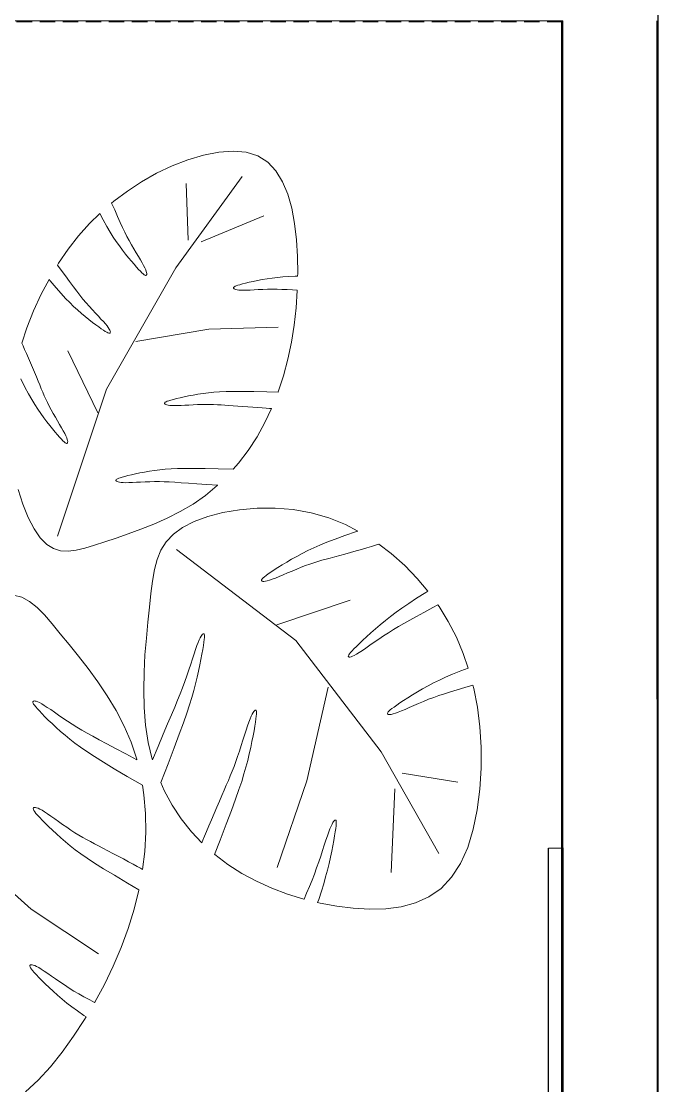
# Model space of a CAD drawing. Header units: inches. Extents: x -950 to 862, y -108 to 714.
# Drawn here: x 815.94 to 836.63, y -0.92 to 33.67 of the extents above; entities that cross this region are included whole.
import ezdxf

# ---------------------------------------------------------------- set-up
doc = ezdxf.new("R2010")
doc.units = ezdxf.units.IN
doc.linetypes.add('DASHED', pattern=[0.75, 0.5, -0.25])
for name, color, linetype, lineweight in [('BLOCK WALL PARTITION', 251, 'Continuous', 30), ('CARPET FLOORING', 254, 'Continuous', 15), ('CEILING-GYPSUM', 83, 'DASHED', 15), ('DECORATIVES', 252, 'Continuous', 18), ('WALL FRAME', 1, 'Continuous', 18), ('WALLPAPER_BREAKOUT', 6, 'Continuous', 25), ('WALLPAPER_DININGROOM', 6, 'Continuous', 25)]:
    doc.layers.add(name, color=color, linetype=linetype, lineweight=lineweight)
doc.layers.add('PLANNER', color=7, linetype='Continuous')

# ---------------------------------------------------------------- blocks, each defined once
blk = doc.blocks.new('WallFrame2ft')
at = {"layer": 'WALLPAPER_DININGROOM'}
blk.add_lwpolyline([(876.769, -30.558), (900.769, -30.558), (900.773, -31.024), (876.773, -31.024)], close=True, dxfattribs=at)
blk = doc.blocks.new('PLANTER  - BIG')
at = {"layer": 'DECORATIVES'}
for p, q in [((5.845, 15.472), (6.338, 15.569)), ((6.338, 15.569), (6.803, 15.601)), ((6.803, 15.601), (7.231, 15.561)), ((4.825, 15.119), (5.337, 15.32)), ((5.337, 15.32), (5.845, 15.472)), ((7.231, 15.561), (7.609, 15.442)), ((7.609, 15.442), (7.931, 15.237)), ((7.931, 15.237), (8.196, 14.955)), ((3.829, 14.603), (4.318, 14.877)), ((4.318, 14.877), (4.825, 15.119)), ((8.196, 14.955), (8.412, 14.605)), ((3.367, 14.302), (3.829, 14.603)), ((4.938, 11.807), (7.098, 14.769)), ((5.349, 12.706), (5.278, 14.546)), ((8.412, 14.605), (8.581, 14.196)), ((2.932, 13.977), (3.367, 14.302)), ((8.581, 14.196), (8.71, 13.74)), ((2.856, 13.911), (2.932, 13.977)), ((2.955, 13.687), (2.856, 13.911)), ((2.141, 13.248), (2.469, 13.571)), ((2.469, 13.571), (2.577, 13.368)), ((3.052, 13.471), (2.955, 13.687)), ((5.763, 12.654), (7.807, 13.492)), ((8.71, 13.74), (8.801, 13.244)), ((1.782, 12.843), (2.141, 13.248)), ((2.577, 13.368), (2.699, 13.15)), ((2.699, 13.15), (2.808, 12.965)), ((3.136, 13.283), (3.052, 13.471)), ((3.211, 13.118), (3.136, 13.283)), ((8.801, 13.244), (8.862, 12.72)), ((1.446, 12.412), (1.782, 12.843)), ((2.808, 12.965), (2.909, 12.803)), ((2.909, 12.803), (3.008, 12.656)), ((3.283, 12.968), (3.211, 13.118)), ((3.354, 12.827), (3.283, 12.968)), ((3.428, 12.688), (3.354, 12.827)), ((3.008, 12.656), (3.108, 12.515)), ((3.108, 12.515), (3.208, 12.38)), ((3.504, 12.552), (3.428, 12.688)), ((3.58, 12.421), (3.504, 12.552)), ((8.862, 12.72), (8.895, 12.177)), ((1.133, 11.953), (1.446, 12.412)), ((3.208, 12.38), (3.308, 12.251)), ((3.308, 12.251), (3.405, 12.131)), ((3.405, 12.131), (3.497, 12.02)), ((3.654, 12.295), (3.58, 12.421)), ((3.725, 12.177), (3.654, 12.295)), ((3.79, 12.067), (3.725, 12.177)), ((8.895, 12.177), (8.905, 11.623)), ((1.097, 11.894), (1.133, 11.953)), ((1.188, 11.772), (1.097, 11.894)), ((1.352, 11.549), (1.188, 11.772)), ((2.686, 7.863), (4.938, 11.807)), ((3.497, 12.02), (3.584, 11.919)), ((3.584, 11.919), (3.663, 11.831)), ((3.663, 11.831), (3.732, 11.755)), ((3.848, 11.968), (3.79, 12.067)), ((3.897, 11.88), (3.848, 11.968)), ((3.935, 11.805), (3.897, 11.88)), ((3.963, 11.742), (3.935, 11.805)), ((0.569, 10.952), (0.821, 11.429)), ((0.821, 11.429), (0.859, 11.382)), ((1.492, 11.357), (1.352, 11.549)), ((3.732, 11.755), (3.791, 11.693)), ((3.791, 11.693), (3.84, 11.644)), ((3.84, 11.644), (3.88, 11.607)), ((3.88, 11.607), (3.912, 11.581)), ((3.912, 11.581), (3.938, 11.565)), ((3.938, 11.565), (3.958, 11.557)), ((3.958, 11.557), (3.973, 11.557)), ((3.983, 11.691), (3.963, 11.742)), ((3.973, 11.557), (3.984, 11.563)), ((3.994, 11.649), (3.983, 11.691)), ((3.984, 11.563), (3.993, 11.574)), ((3.993, 11.574), (3.999, 11.592)), ((3.999, 11.616), (3.994, 11.649)), ((3.999, 11.592), (3.999, 11.616)), ((7.747, 11.422), (7.596, 11.393)), ((7.908, 11.449), (7.747, 11.422)), ((8.074, 11.474), (7.908, 11.449)), ((8.246, 11.496), (8.074, 11.474)), ((8.422, 11.514), (8.246, 11.496)), ((8.612, 11.527), (8.422, 11.514)), ((8.827, 11.536), (8.612, 11.527)), ((8.903, 11.538), (8.827, 11.536)), ((8.905, 11.623), (8.903, 11.538)), ((0.859, 11.382), (1.05, 11.156)), ((1.05, 11.156), (1.215, 10.969)), ((1.614, 11.192), (1.492, 11.357)), ((1.723, 11.046), (1.614, 11.192)), ((6.83, 11.176), (6.822, 11.162)), ((6.822, 11.162), (6.822, 11.149)), ((6.822, 11.149), (6.828, 11.136)), ((6.828, 11.136), (6.84, 11.123)), ((6.846, 11.189), (6.83, 11.176)), ((6.84, 11.123), (6.862, 11.111)), ((6.872, 11.204), (6.846, 11.189)), ((6.862, 11.111), (6.893, 11.1)), ((6.91, 11.22), (6.872, 11.204)), ((6.893, 11.1), (6.935, 11.091)), ((6.961, 11.238), (6.91, 11.22)), ((6.935, 11.091), (6.99, 11.083)), ((7.028, 11.258), (6.961, 11.238)), ((6.99, 11.083), (7.059, 11.079)), ((7.11, 11.281), (7.028, 11.258)), ((7.059, 11.079), (7.143, 11.077)), ((7.209, 11.307), (7.11, 11.281)), ((7.143, 11.077), (7.243, 11.079)), ((7.325, 11.335), (7.209, 11.307)), ((7.243, 11.079), (7.358, 11.083)), ((7.454, 11.364), (7.325, 11.335)), ((7.358, 11.083), (7.486, 11.089)), ((7.596, 11.393), (7.454, 11.364)), ((7.486, 11.089), (7.623, 11.096)), ((7.623, 11.096), (7.769, 11.102)), ((7.769, 11.102), (7.921, 11.107)), ((7.921, 11.107), (8.076, 11.11)), ((8.076, 11.11), (8.233, 11.11)), ((8.233, 11.11), (8.392, 11.106)), ((8.392, 11.106), (8.558, 11.099)), ((8.558, 11.099), (8.739, 11.088)), ((8.739, 11.088), (8.892, 11.077)), ((8.892, 11.077), (8.892, 11.064)), ((0.321, 10.413), (0.569, 10.952)), ((1.215, 10.969), (1.361, 10.811)), ((1.361, 10.811), (1.494, 10.675)), ((1.824, 10.915), (1.723, 11.046)), ((1.924, 10.791), (1.824, 10.915)), ((2.025, 10.672), (1.924, 10.791)), ((8.892, 11.064), (8.855, 10.503)), ((0.1, 9.853), (0.321, 10.413)), ((1.494, 10.675), (1.621, 10.552)), ((1.621, 10.552), (1.749, 10.435)), ((1.749, 10.435), (1.876, 10.324)), ((2.128, 10.555), (2.025, 10.672)), ((2.23, 10.443), (2.128, 10.555)), ((2.33, 10.336), (2.23, 10.443)), ((8.855, 10.503), (8.793, 9.942)), ((1.876, 10.324), (2, 10.219)), ((2, 10.219), (2.12, 10.122)), ((2.12, 10.122), (2.234, 10.033)), ((2.234, 10.033), (2.34, 9.953)), ((2.424, 10.235), (2.33, 10.336)), ((2.51, 10.142), (2.424, 10.235)), ((2.588, 10.057), (2.51, 10.142)), ((2.654, 9.982), (2.588, 10.057)), ((-0.064, 9.359), (0.1, 9.853)), ((2.34, 9.953), (2.436, 9.883)), ((2.436, 9.883), (2.52, 9.824)), ((2.52, 9.824), (2.591, 9.776)), ((2.591, 9.776), (2.649, 9.739)), ((2.649, 9.739), (2.696, 9.711)), ((2.707, 9.916), (2.654, 9.982)), ((2.696, 9.711), (2.733, 9.693)), ((2.748, 9.861), (2.707, 9.916)), ((2.733, 9.693), (2.761, 9.682)), ((2.778, 9.814), (2.748, 9.861)), ((2.799, 9.776), (2.778, 9.814)), ((2.797, 9.681), (2.807, 9.69)), ((2.81, 9.745), (2.799, 9.776)), ((2.807, 9.69), (2.813, 9.703)), ((2.815, 9.721), (2.81, 9.745)), ((2.813, 9.703), (2.815, 9.721)), ((3.647, 9.409), (6.02, 9.81)), ((6.02, 9.81), (8.265, 9.874)), ((8.793, 9.942), (8.704, 9.385)), ((-0.023, 9.266), (-0.064, 9.359)), ((2.761, 9.682), (2.782, 9.679)), ((2.782, 9.679), (2.797, 9.681)), ((8.704, 9.385), (8.589, 8.836)), ((0.028, 9.151), (-0.023, 9.266)), ((0.086, 9.018), (0.028, 9.151)), ((0.149, 8.873), (0.086, 9.018)), ((2.409, 7.091), (1.437, 9.103)), ((0.215, 8.721), (0.149, 8.873)), ((0.282, 8.565), (0.215, 8.721)), ((8.589, 8.836), (8.446, 8.297)), ((0.347, 8.411), (0.282, 8.565)), ((0.409, 8.263), (0.347, 8.411)), ((-0.099, 8.195), (0.036, 7.931)), ((0.466, 8.126), (0.409, 8.263)), ((0.519, 7.998), (0.466, 8.126)), ((0.569, 7.877), (0.519, 7.998)), ((8.446, 8.297), (8.273, 7.773)), ((0.036, 7.931), (0.154, 7.711)), ((0.154, 7.711), (0.26, 7.524)), ((0.617, 7.761), (0.569, 7.877)), ((0.666, 7.649), (0.617, 7.761)), ((0.716, 7.538), (0.666, 7.649)), ((1.098, 3.082), (2.686, 7.863)), ((5.209, 7.614), (5.08, 7.585)), ((5.35, 7.643), (5.209, 7.614)), ((5.502, 7.672), (5.35, 7.643)), ((5.663, 7.699), (5.502, 7.672)), ((5.829, 7.724), (5.663, 7.699)), ((6.001, 7.746), (5.829, 7.724)), ((6.177, 7.764), (6.001, 7.746)), ((6.367, 7.777), (6.177, 7.764)), ((6.582, 7.786), (6.367, 7.777)), ((6.832, 7.79), (6.582, 7.786)), ((7.127, 7.79), (6.832, 7.79)), ((7.48, 7.785), (7.127, 7.79)), ((7.901, 7.775), (7.48, 7.785)), ((8.27, 7.764), (7.901, 7.775)), ((8.273, 7.773), (8.27, 7.764)), ((0.26, 7.524), (0.358, 7.361)), ((0.358, 7.361), (0.454, 7.212)), ((0.77, 7.426), (0.716, 7.538)), ((0.828, 7.312), (0.77, 7.426)), ((0.892, 7.193), (0.828, 7.312)), ((4.584, 7.425), (4.577, 7.412)), ((4.577, 7.412), (4.577, 7.399)), ((4.577, 7.399), (4.582, 7.386)), ((4.582, 7.386), (4.595, 7.373)), ((4.601, 7.439), (4.584, 7.425)), ((4.595, 7.373), (4.617, 7.361)), ((4.627, 7.454), (4.601, 7.439)), ((4.617, 7.361), (4.648, 7.35)), ((4.665, 7.47), (4.627, 7.454)), ((4.648, 7.35), (4.69, 7.34)), ((4.716, 7.488), (4.665, 7.47)), ((4.69, 7.34), (4.745, 7.333)), ((4.782, 7.508), (4.716, 7.488)), ((4.745, 7.333), (4.814, 7.328)), ((4.865, 7.531), (4.782, 7.508)), ((4.814, 7.328), (4.898, 7.327)), ((4.964, 7.557), (4.865, 7.531)), ((4.898, 7.327), (4.998, 7.328)), ((5.08, 7.585), (4.964, 7.557)), ((4.998, 7.328), (5.112, 7.333)), ((5.112, 7.333), (5.237, 7.339)), ((5.237, 7.339), (5.369, 7.346)), ((5.369, 7.346), (5.507, 7.354)), ((5.507, 7.354), (5.646, 7.36)), ((5.646, 7.36), (5.785, 7.365)), ((5.785, 7.365), (5.919, 7.368)), ((5.919, 7.368), (6.047, 7.368)), ((6.047, 7.368), (6.171, 7.364)), ((6.171, 7.364), (6.293, 7.358)), ((6.293, 7.358), (6.415, 7.351)), ((6.415, 7.351), (6.54, 7.341)), ((6.54, 7.341), (6.671, 7.33)), ((6.671, 7.33), (6.809, 7.319)), ((6.809, 7.319), (6.957, 7.307)), ((6.957, 7.307), (7.116, 7.295)), ((7.116, 7.295), (7.282, 7.283)), ((7.282, 7.283), (7.448, 7.272)), ((7.448, 7.272), (7.607, 7.261)), ((0.454, 7.212), (0.552, 7.069)), ((0.552, 7.069), (0.65, 6.932)), ((0.65, 6.932), (0.748, 6.802)), ((0.959, 7.072), (0.892, 7.193)), ((1.029, 6.951), (0.959, 7.072)), ((1.098, 6.832), (1.029, 6.951)), ((7.607, 7.261), (7.754, 7.252)), ((7.754, 7.252), (7.882, 7.244)), ((8.056, 7.234), (7.841, 6.778)), ((7.882, 7.244), (7.985, 7.238)), ((7.985, 7.238), (8.056, 7.234)), ((0.748, 6.802), (0.843, 6.68)), ((0.843, 6.68), (0.933, 6.568)), ((1.165, 6.718), (1.098, 6.832)), ((1.227, 6.609), (1.165, 6.718)), ((1.283, 6.51), (1.227, 6.609)), ((7.841, 6.778), (7.582, 6.313)), ((0.933, 6.568), (1.018, 6.466)), ((1.018, 6.466), (1.095, 6.376)), ((1.095, 6.376), (1.164, 6.299)), ((1.164, 6.299), (1.222, 6.236)), ((1.222, 6.236), (1.27, 6.186)), ((1.33, 6.422), (1.283, 6.51)), ((1.367, 6.346), (1.33, 6.422)), ((1.395, 6.283), (1.367, 6.346)), ((1.413, 6.23), (1.395, 6.283)), ((1.424, 6.188), (1.413, 6.23)), ((7.582, 6.313), (7.296, 5.873)), ((1.27, 6.186), (1.309, 6.149)), ((1.309, 6.149), (1.341, 6.122)), ((1.341, 6.122), (1.366, 6.106)), ((1.366, 6.106), (1.386, 6.098)), ((1.386, 6.098), (1.401, 6.097)), ((1.401, 6.097), (1.413, 6.103)), ((1.413, 6.103), (1.422, 6.114)), ((1.422, 6.114), (1.427, 6.131)), ((1.428, 6.156), (1.424, 6.188)), ((1.427, 6.131), (1.428, 6.156)), ((7.296, 5.873), (6.985, 5.46)), ((4.082, 5.196), (3.922, 5.168)), ((4.249, 5.221), (4.082, 5.196)), ((4.421, 5.242), (4.249, 5.221)), ((4.597, 5.26), (4.421, 5.242)), ((4.787, 5.274), (4.597, 5.26)), ((5.002, 5.283), (4.787, 5.274)), ((5.251, 5.287), (5.002, 5.283)), ((5.547, 5.287), (5.251, 5.287)), ((5.9, 5.282), (5.547, 5.287)), ((6.321, 5.272), (5.9, 5.282)), ((6.807, 5.257), (6.321, 5.272)), ((6.985, 5.46), (6.807, 5.257)), ((2.997, 4.909), (2.996, 4.896)), ((2.996, 4.896), (3.002, 4.882)), ((3.004, 4.922), (2.997, 4.909)), ((3.002, 4.882), (3.015, 4.869)), ((3.02, 4.936), (3.004, 4.922)), ((3.015, 4.869), (3.037, 4.857)), ((3.047, 4.95), (3.02, 4.936)), ((3.037, 4.857), (3.068, 4.846)), ((3.085, 4.967), (3.047, 4.95)), ((3.068, 4.846), (3.11, 4.837)), ((3.136, 4.985), (3.085, 4.967)), ((3.202, 5.005), (3.136, 4.985)), ((3.285, 5.028), (3.202, 5.005)), ((3.384, 5.053), (3.285, 5.028)), ((3.499, 5.081), (3.384, 5.053)), ((3.629, 5.11), (3.499, 5.081)), ((3.77, 5.139), (3.629, 5.11)), ((3.922, 5.168), (3.77, 5.139)), ((3.798, 4.842), (3.944, 4.848)), ((3.944, 4.848), (4.095, 4.854)), ((4.095, 4.854), (4.251, 4.857)), ((4.251, 4.857), (4.408, 4.857)), ((4.408, 4.857), (4.566, 4.853)), ((4.566, 4.853), (4.732, 4.845)), ((4.732, 4.845), (4.914, 4.834)), ((-0.031, 4.119), (-0.184, 4.605)), ((3.11, 4.837), (3.165, 4.83)), ((3.165, 4.83), (3.234, 4.825)), ((3.234, 4.825), (3.318, 4.823)), ((3.318, 4.823), (3.418, 4.825)), ((3.418, 4.825), (3.533, 4.829)), ((3.533, 4.829), (3.66, 4.835)), ((3.66, 4.835), (3.798, 4.842)), ((4.914, 4.834), (5.119, 4.82)), ((5.119, 4.82), (5.355, 4.803)), ((5.355, 4.803), (5.631, 4.784)), ((5.631, 4.784), (5.955, 4.762)), ((6.289, 4.726), (5.907, 4.41)), ((5.955, 4.762), (6.304, 4.74)), ((6.304, 4.74), (6.289, 4.726)), ((5.907, 4.41), (5.504, 4.129)), ((0.144, 3.688), (-0.031, 4.119)), ((5.086, 3.883), (4.659, 3.666)), ((5.504, 4.129), (5.086, 3.883)), ((5.979, 3.722), (6.476, 3.852)), ((6.476, 3.852), (7.014, 3.945)), ((7.014, 3.945), (7.582, 3.995)), ((7.582, 3.995), (8.168, 3.997)), ((8.168, 3.997), (8.76, 3.949)), ((8.76, 3.949), (9.345, 3.844)), ((9.345, 3.844), (9.912, 3.679)), ((0.335, 3.321), (0.144, 3.688)), ((4.231, 3.475), (3.808, 3.307)), ((4.659, 3.666), (4.231, 3.475)), ((5.164, 3.367), (5.538, 3.559)), ((5.538, 3.559), (5.979, 3.722)), ((9.912, 3.679), (10.458, 3.459)), ((0.537, 3.028), (0.335, 3.321)), ((3.396, 3.158), (3.003, 3.024)), ((3.808, 3.307), (3.396, 3.158)), ((4.634, 2.905), (4.864, 3.149)), ((4.864, 3.149), (5.164, 3.367)), ((10.814, 3.235), (10.437, 3.104)), ((10.458, 3.459), (10.861, 3.251)), ((10.861, 3.251), (10.814, 3.235)), ((0.746, 2.816), (0.537, 3.028)), ((0.964, 2.68), (0.746, 2.816)), ((2.296, 2.788), (1.986, 2.693)), ((2.634, 2.901), (2.296, 2.788)), ((3.003, 3.024), (2.634, 2.901)), ((4.461, 2.634), (4.634, 2.905)), ((9.627, 2.794), (9.425, 2.704)), ((9.855, 2.888), (9.627, 2.794)), ((10.122, 2.99), (9.855, 2.888)), ((10.437, 3.104), (10.122, 2.99)), ((11.302, 2.751), (11.436, 2.79)), ((11.436, 2.79), (11.544, 2.822)), ((11.544, 2.822), (11.946, 2.517)), ((1.193, 2.609), (0.964, 2.68)), ((1.438, 2.594), (1.193, 2.609)), ((1.701, 2.625), (1.438, 2.594)), ((1.986, 2.693), (1.701, 2.625)), ((4.335, 2.331), (4.461, 2.634)), ((4.96, 2.655), (8.847, -0.305)), ((8.878, 2.427), (8.708, 2.332)), ((9.055, 2.522), (8.878, 2.427)), ((9.237, 2.614), (9.055, 2.522)), ((9.425, 2.704), (9.237, 2.614)), ((10.113, 2.413), (10.272, 2.456)), ((10.272, 2.456), (10.442, 2.503)), ((10.442, 2.503), (10.621, 2.553)), ((10.621, 2.553), (10.801, 2.605)), ((10.801, 2.605), (10.979, 2.656)), ((10.979, 2.656), (11.148, 2.706)), ((11.148, 2.706), (11.302, 2.751)), ((11.946, 2.517), (12.385, 2.127)), ((4.245, 1.996), (4.335, 2.331)), ((8.397, 2.148), (8.26, 2.063)), ((8.547, 2.239), (8.397, 2.148)), ((8.708, 2.332), (8.547, 2.239)), ((9.019, 2.072), (9.163, 2.128)), ((9.163, 2.128), (9.3, 2.177)), ((9.3, 2.177), (9.432, 2.221)), ((9.432, 2.221), (9.562, 2.261)), ((9.562, 2.261), (9.692, 2.299)), ((9.692, 2.299), (9.826, 2.336)), ((9.826, 2.336), (9.965, 2.373)), ((9.965, 2.373), (10.113, 2.413)), ((12.385, 2.127), (12.792, 1.707)), ((4.18, 1.626), (4.245, 1.996)), ((7.782, 1.73), (7.754, 1.702)), ((7.822, 1.765), (7.782, 1.73)), ((7.876, 1.806), (7.822, 1.765)), ((7.946, 1.856), (7.876, 1.806)), ((8.033, 1.915), (7.946, 1.856)), ((8.138, 1.985), (8.033, 1.915)), ((8.26, 2.063), (8.138, 1.985)), ((8.182, 1.723), (8.303, 1.773)), ((8.303, 1.773), (8.436, 1.829)), ((8.436, 1.829), (8.577, 1.889)), ((8.577, 1.889), (8.724, 1.951)), ((8.724, 1.951), (8.872, 2.013)), ((8.872, 2.013), (9.019, 2.072)), ((4.13, 1.22), (4.18, 1.626)), ((7.737, 1.68), (7.73, 1.661)), ((7.73, 1.661), (7.73, 1.645)), ((7.73, 1.645), (7.737, 1.631)), ((7.754, 1.702), (7.737, 1.68)), ((7.737, 1.631), (7.751, 1.621)), ((7.751, 1.621), (7.774, 1.614)), ((7.774, 1.614), (7.807, 1.613)), ((7.807, 1.613), (7.853, 1.618)), ((7.853, 1.618), (7.912, 1.631)), ((7.912, 1.631), (7.985, 1.652)), ((7.985, 1.652), (8.075, 1.682)), ((8.075, 1.682), (8.182, 1.723)), ((12.792, 1.707), (13.137, 1.295)), ((-0.06, 1.1), (-0.332, 1.172)), ((0.191, 0.963), (-0.06, 1.1)), ((4.084, 0.774), (4.13, 1.22)), ((12.77, 1.064), (12.513, 0.897)), ((13.075, 1.257), (12.77, 1.064)), ((13.137, 1.295), (13.075, 1.257)), ((0.433, 0.768), (0.191, 0.963)), ((0.673, 0.523), (0.433, 0.768)), ((4.035, 0.289), (4.084, 0.774)), ((8.228, 0.199), (10.613, 1.001)), ((12.295, 0.747), (12.102, 0.609)), ((12.513, 0.897), (12.295, 0.747)), ((13.01, 0.607), (13.3, 0.766)), ((13.3, 0.766), (13.46, 0.854)), ((13.46, 0.854), (13.5, 0.798)), ((13.5, 0.798), (13.8, 0.313)), ((0.921, 0.237), (0.673, 0.523)), ((11.926, 0.475), (11.755, 0.339)), ((12.102, 0.609), (11.926, 0.475)), ((12.356, 0.247), (12.546, 0.353)), ((12.546, 0.353), (12.762, 0.471)), ((12.762, 0.471), (13.01, 0.607)), ((1.186, -0.085), (0.921, 0.237)), ((3.985, -0.23), (4.035, 0.289)), ((11.432, 0.069), (11.284, -0.061)), ((11.59, 0.203), (11.432, 0.069)), ((11.755, 0.339), (11.59, 0.203)), ((11.857, -0.055), (12.019, 0.048)), ((12.019, 0.048), (12.183, 0.147)), ((12.183, 0.147), (12.356, 0.247)), ((13.8, 0.313), (14.063, -0.195)), ((1.475, -0.436), (1.186, -0.085)), ((3.941, -0.774), (3.985, -0.23)), ((5.703, -0.283), (5.667, -0.368)), ((5.735, -0.216), (5.703, -0.283)), ((5.763, -0.165), (5.735, -0.216)), ((5.788, -0.128), (5.763, -0.165)), ((5.809, -0.104), (5.788, -0.128)), ((5.828, -0.091), (5.809, -0.104)), ((5.843, -0.086), (5.828, -0.091)), ((5.855, -0.089), (5.843, -0.086)), ((5.854, -0.365), (5.865, -0.279)), ((5.865, -0.101), (5.855, -0.089)), ((5.871, -0.124), (5.865, -0.101)), ((5.865, -0.279), (5.871, -0.211)), ((5.873, -0.16), (5.871, -0.124)), ((5.871, -0.211), (5.873, -0.16)), ((8.847, -0.305), (11.623, -3.924)), ((11.021, -0.301), (10.909, -0.406)), ((11.146, -0.185), (11.021, -0.301)), ((11.284, -0.061), (11.146, -0.185)), ((11.394, -0.366), (11.543, -0.264)), ((11.543, -0.264), (11.697, -0.159)), ((11.697, -0.159), (11.857, -0.055)), ((14.063, -0.195), (14.289, -0.725)), ((1.781, -0.813), (1.475, -0.436)), ((5.583, -0.598), (5.534, -0.743)), ((5.627, -0.473), (5.583, -0.598)), ((5.667, -0.368), (5.627, -0.473)), ((5.792, -0.752), (5.818, -0.602)), ((5.818, -0.602), (5.839, -0.473)), ((5.839, -0.473), (5.854, -0.365)), ((10.673, -0.642), (10.625, -0.695)), ((10.735, -0.577), (10.673, -0.642)), ((10.814, -0.499), (10.735, -0.577)), ((10.909, -0.406), (10.814, -0.499)), ((10.904, -0.699), (11.007, -0.632)), ((11.007, -0.632), (11.125, -0.552)), ((11.125, -0.552), (11.254, -0.463)), ((11.254, -0.463), (11.394, -0.366)), ((2.096, -1.217), (1.781, -0.813)), ((3.91, -1.337), (3.941, -0.774)), ((5.482, -0.903), (5.426, -1.076)), ((5.534, -0.743), (5.482, -0.903)), ((5.725, -1.102), (5.761, -0.92)), ((5.761, -0.92), (5.792, -0.752)), ((10.554, -0.796), (10.55, -0.816)), ((10.55, -0.816), (10.553, -0.83)), ((10.553, -0.83), (10.563, -0.84)), ((10.567, -0.771), (10.554, -0.796)), ((10.563, -0.84), (10.58, -0.846)), ((10.59, -0.738), (10.567, -0.771)), ((10.58, -0.846), (10.605, -0.845)), ((10.625, -0.695), (10.59, -0.738)), ((10.605, -0.845), (10.64, -0.837)), ((10.64, -0.837), (10.686, -0.82)), ((10.686, -0.82), (10.745, -0.792)), ((10.745, -0.792), (10.817, -0.752)), ((10.817, -0.752), (10.904, -0.699)), ((14.289, -0.725), (14.451, -1.201)), ((2.411, -1.647), (2.096, -1.217)), ((3.898, -1.911), (3.91, -1.337)), ((5.365, -1.259), (5.301, -1.45)), ((5.426, -1.076), (5.365, -1.259)), ((5.637, -1.503), (5.684, -1.298)), ((5.684, -1.298), (5.725, -1.102)), ((14.206, -1.295), (13.94, -1.402)), ((14.451, -1.201), (14.206, -1.295)), ((2.716, -2.102), (2.411, -1.647)), ((5.233, -1.644), (5.161, -1.841)), ((5.301, -1.45), (5.233, -1.644)), ((5.528, -1.935), (5.585, -1.717)), ((5.585, -1.717), (5.637, -1.503)), ((13.323, -1.687), (13.141, -1.783)), ((13.51, -1.594), (13.323, -1.687)), ((13.712, -1.5), (13.51, -1.594)), ((13.94, -1.402), (13.712, -1.5)), ((3.913, -2.488), (3.898, -1.911)), ((5.085, -2.038), (5.002, -2.243)), ((5.161, -1.841), (5.085, -2.038)), ((5.464, -2.159), (5.528, -1.935)), ((9.899, -1.821), (9.203, -4.866)), ((12.635, -2.075), (12.486, -2.168)), ((12.795, -1.979), (12.635, -2.075)), ((12.965, -1.881), (12.795, -1.979)), ((13.141, -1.783), (12.965, -1.881)), ((13.498, -2.094), (13.675, -2.036)), ((13.675, -2.036), (13.869, -1.975)), ((13.869, -1.975), (14.088, -1.909)), ((14.088, -1.909), (14.341, -1.833)), ((14.341, -1.833), (14.602, -1.754)), ((14.602, -1.754), (14.631, -1.863)), ((14.631, -1.863), (14.747, -2.472)), ((0.296, -2.317), (0.297, -2.299)), ((0.304, -2.341), (0.296, -2.317)), ((0.297, -2.299), (0.305, -2.286)), ((0.321, -2.372), (0.304, -2.341)), ((0.305, -2.286), (0.319, -2.277)), ((0.319, -2.277), (0.339, -2.272)), ((0.348, -2.412), (0.321, -2.372)), ((0.339, -2.272), (0.368, -2.273)), ((0.388, -2.461), (0.348, -2.412)), ((0.368, -2.273), (0.406, -2.282)), ((0.406, -2.282), (0.454, -2.299)), ((0.454, -2.299), (0.513, -2.326)), ((0.513, -2.326), (0.584, -2.364)), ((0.584, -2.364), (0.668, -2.415)), ((0.668, -2.415), (0.766, -2.479)), ((3.004, -2.582), (2.716, -2.102)), ((5.002, -2.243), (4.909, -2.468)), ((5.301, -2.669), (5.391, -2.399)), ((5.391, -2.399), (5.464, -2.159)), ((12.123, -2.407), (12.036, -2.468)), ((12.228, -2.336), (12.123, -2.407)), ((12.349, -2.256), (12.228, -2.336)), ((12.486, -2.168), (12.349, -2.256)), ((12.533, -2.485), (12.68, -2.421)), ((12.68, -2.421), (12.835, -2.354)), ((12.835, -2.354), (12.996, -2.285)), ((12.996, -2.285), (13.162, -2.218)), ((13.162, -2.218), (13.329, -2.154)), ((13.329, -2.154), (13.498, -2.094)), ((0.441, -2.522), (0.388, -2.461)), ((0.508, -2.596), (0.441, -2.522)), ((0.591, -2.683), (0.508, -2.596)), ((0.688, -2.783), (0.591, -2.683)), ((0.766, -2.479), (0.877, -2.554)), ((0.877, -2.554), (1, -2.639)), ((1, -2.639), (1.132, -2.731)), ((1.132, -2.731), (1.272, -2.828)), ((3.265, -3.086), (3.004, -2.582)), ((3.96, -3.06), (3.913, -2.488)), ((4.802, -2.721), (4.677, -3.013)), ((4.909, -2.468), (4.802, -2.721)), ((5.192, -2.982), (5.301, -2.669)), ((7.428, -2.701), (7.396, -2.768)), ((7.457, -2.65), (7.428, -2.701)), ((7.481, -2.613), (7.457, -2.65)), ((7.503, -2.589), (7.481, -2.613)), ((7.521, -2.576), (7.503, -2.589)), ((7.537, -2.571), (7.521, -2.576)), ((7.549, -2.574), (7.537, -2.571)), ((7.548, -2.85), (7.559, -2.764)), ((7.558, -2.586), (7.549, -2.574)), ((7.564, -2.609), (7.558, -2.586)), ((7.559, -2.764), (7.565, -2.696)), ((7.566, -2.645), (7.564, -2.609)), ((7.565, -2.696), (7.566, -2.645)), ((11.83, -2.648), (11.822, -2.667)), ((11.822, -2.667), (11.823, -2.683)), ((11.823, -2.683), (11.83, -2.696)), ((11.846, -2.625), (11.83, -2.648)), ((11.83, -2.696), (11.844, -2.707)), ((11.844, -2.707), (11.867, -2.713)), ((11.874, -2.597), (11.846, -2.625)), ((11.867, -2.713), (11.901, -2.713)), ((11.913, -2.562), (11.874, -2.597)), ((11.901, -2.713), (11.947, -2.707)), ((11.967, -2.52), (11.913, -2.562)), ((11.947, -2.707), (12.006, -2.693)), ((12.036, -2.468), (11.967, -2.52)), ((12.006, -2.693), (12.079, -2.671)), ((12.079, -2.671), (12.169, -2.639)), ((12.169, -2.639), (12.276, -2.596)), ((12.276, -2.596), (12.398, -2.544)), ((12.398, -2.544), (12.533, -2.485)), ((14.747, -2.472), (14.825, -3.111)), ((0.798, -2.892), (0.688, -2.783)), ((0.92, -3.009), (0.798, -2.892)), ((1.052, -3.132), (0.92, -3.009)), ((1.272, -2.828), (1.419, -2.928)), ((1.419, -2.928), (1.572, -3.028)), ((1.572, -3.028), (1.727, -3.125)), ((3.49, -3.614), (3.265, -3.086)), ((4.046, -3.621), (3.96, -3.06)), ((4.677, -3.013), (4.533, -3.353)), ((5.056, -3.351), (5.192, -2.982)), ((7.276, -3.083), (7.228, -3.226)), ((7.32, -2.958), (7.276, -3.083)), ((7.36, -2.853), (7.32, -2.958)), ((7.396, -2.768), (7.36, -2.853)), ((7.486, -3.237), (7.512, -3.087)), ((7.512, -3.087), (7.532, -2.958)), ((7.532, -2.958), (7.548, -2.85)), ((14.825, -3.111), (14.867, -3.778)), ((1.194, -3.259), (1.052, -3.132)), ((1.344, -3.387), (1.194, -3.259)), ((1.5, -3.515), (1.344, -3.387)), ((1.727, -3.125), (1.887, -3.22)), ((1.887, -3.22), (2.056, -3.315)), ((2.056, -3.315), (2.242, -3.417)), ((2.242, -3.417), (2.454, -3.531)), ((4.533, -3.353), (4.364, -3.753)), ((4.89, -3.791), (5.056, -3.351)), ((7.178, -3.383), (7.124, -3.55)), ((7.228, -3.226), (7.178, -3.383)), ((7.419, -3.587), (7.455, -3.405)), ((7.455, -3.405), (7.486, -3.237)), ((1.664, -3.643), (1.5, -3.515)), ((1.844, -3.774), (1.664, -3.643)), ((2.05, -3.916), (1.844, -3.774)), ((2.454, -3.531), (2.699, -3.661)), ((2.699, -3.661), (2.984, -3.813)), ((3.672, -4.165), (3.49, -3.614)), ((4.177, -4.163), (4.046, -3.621)), ((4.364, -3.753), (4.184, -4.185)), ((4.689, -4.314), (4.89, -3.791)), ((7.068, -3.724), (7.011, -3.899)), ((7.124, -3.55), (7.068, -3.724)), ((7.331, -3.988), (7.377, -3.783)), ((7.377, -3.783), (7.419, -3.587)), ((14.867, -3.778), (14.869, -4.459)), ((2.295, -4.076), (2.05, -3.916)), ((2.588, -4.26), (2.295, -4.076)), ((2.984, -3.813), (3.318, -3.993)), ((3.318, -3.993), (3.678, -4.189)), ((6.953, -4.073), (6.894, -4.241)), ((7.011, -3.899), (6.953, -4.073)), ((7.279, -4.202), (7.331, -3.988)), ((11.623, -3.924), (13.494, -7.226)), ((2.941, -4.474), (2.588, -4.26)), ((3.364, -4.725), (2.941, -4.474)), ((3.678, -4.189), (3.672, -4.165)), ((4.184, -4.185), (4.177, -4.163)), ((4.453, -4.918), (4.689, -4.314)), ((6.835, -4.401), (6.775, -4.555)), ((6.894, -4.241), (6.835, -4.401)), ((7.158, -4.644), (7.221, -4.42)), ((7.221, -4.42), (7.279, -4.202)), ((14.869, -4.459), (14.829, -5.141)), ((3.855, -5.013), (3.364, -4.725)), ((6.714, -4.706), (6.651, -4.857)), ((6.775, -4.555), (6.714, -4.706)), ((7.084, -4.884), (7.158, -4.644)), ((12.303, -4.621), (14.109, -4.908)), ((3.905, -5.325), (3.855, -5.013)), ((4.567, -5.182), (4.453, -4.918)), ((4.824, -5.655), (4.567, -5.182)), ((6.515, -5.172), (6.441, -5.342)), ((6.585, -5.011), (6.515, -5.172)), ((6.651, -4.857), (6.585, -5.011)), ((6.885, -5.467), (6.995, -5.154)), ((6.995, -5.154), (7.084, -4.884)), ((9.203, -4.866), (8.24, -7.683)), ((12.064, -5.127), (11.939, -7.851)), ((14.829, -5.141), (14.744, -5.806)), ((3.957, -5.928), (3.905, -5.325)), ((6.361, -5.525), (6.277, -5.721)), ((6.441, -5.342), (6.361, -5.525)), ((6.75, -5.836), (6.885, -5.467)), ((0.305, -5.779), (0.306, -5.762)), ((0.313, -5.803), (0.305, -5.779)), ((0.306, -5.762), (0.314, -5.749)), ((0.33, -5.834), (0.313, -5.803)), ((0.314, -5.749), (0.328, -5.739)), ((0.328, -5.739), (0.348, -5.734)), ((0.357, -5.874), (0.33, -5.834)), ((0.348, -5.734), (0.377, -5.736)), ((0.397, -5.924), (0.357, -5.874)), ((0.377, -5.736), (0.415, -5.744)), ((0.415, -5.744), (0.463, -5.761)), ((0.463, -5.761), (0.521, -5.788)), ((0.521, -5.788), (0.593, -5.826)), ((0.593, -5.826), (0.677, -5.877)), ((0.677, -5.877), (0.775, -5.941)), ((5.118, -6.102), (4.824, -5.655)), ((6.277, -5.721), (6.19, -5.926)), ((6.584, -6.276), (6.75, -5.836)), ((14.744, -5.806), (14.612, -6.441)), ((0.45, -5.985), (0.397, -5.924)), ((0.517, -6.058), (0.45, -5.985)), ((0.6, -6.146), (0.517, -6.058)), ((0.697, -6.245), (0.6, -6.146)), ((0.775, -5.941), (0.885, -6.016)), ((0.885, -6.016), (1.005, -6.1)), ((1.005, -6.1), (1.132, -6.189)), ((1.132, -6.189), (1.263, -6.282)), ((3.966, -6.541), (3.957, -5.928)), ((5.449, -6.52), (5.118, -6.102)), ((6.104, -6.13), (6.021, -6.327)), ((6.19, -5.926), (6.104, -6.13)), ((10.049, -6.22), (10.021, -6.271)), ((10.074, -6.184), (10.049, -6.22)), ((10.096, -6.16), (10.074, -6.184)), ((10.114, -6.146), (10.096, -6.16)), ((10.129, -6.141), (10.114, -6.146)), ((10.142, -6.145), (10.129, -6.141)), ((10.151, -6.157), (10.142, -6.145)), ((10.157, -6.18), (10.151, -6.157)), ((10.159, -6.216), (10.157, -6.18)), ((10.157, -6.266), (10.159, -6.216)), ((0.807, -6.354), (0.697, -6.245)), ((0.929, -6.471), (0.807, -6.354)), ((1.061, -6.594), (0.929, -6.471)), ((1.263, -6.282), (1.397, -6.375)), ((1.397, -6.375), (1.531, -6.466)), ((1.531, -6.466), (1.663, -6.553)), ((1.663, -6.553), (1.79, -6.632)), ((3.933, -7.163), (3.966, -6.541)), ((5.789, -6.882), (5.449, -6.52)), ((5.945, -6.509), (5.879, -6.667)), ((6.021, -6.327), (5.945, -6.509)), ((6.382, -6.799), (6.584, -6.276)), ((9.913, -6.528), (9.869, -6.654)), ((9.953, -6.423), (9.913, -6.528)), ((9.989, -6.338), (9.953, -6.423)), ((10.021, -6.271), (9.989, -6.338)), ((10.104, -6.658), (10.125, -6.528)), ((10.125, -6.528), (10.141, -6.421)), ((10.141, -6.421), (10.151, -6.334)), ((10.151, -6.334), (10.157, -6.266)), ((14.612, -6.441), (14.431, -7.029)), ((1.203, -6.721), (1.061, -6.594)), ((1.352, -6.849), (1.203, -6.721)), ((1.509, -6.978), (1.352, -6.849)), ((1.79, -6.632), (1.915, -6.705)), ((1.915, -6.705), (2.039, -6.775)), ((2.039, -6.775), (2.165, -6.844)), ((2.165, -6.844), (2.295, -6.912)), ((2.295, -6.912), (2.431, -6.982)), ((5.826, -6.794), (5.789, -6.882)), ((5.879, -6.667), (5.826, -6.794)), ((6.203, -7.257), (6.382, -6.799)), ((9.821, -6.798), (9.768, -6.958)), ((9.869, -6.654), (9.821, -6.798)), ((10.048, -6.975), (10.079, -6.807)), ((10.079, -6.807), (10.104, -6.658)), ((-1.857, -7.162), (0.245, -9.034)), ((1.673, -7.105), (1.509, -6.978)), ((1.852, -7.236), (1.673, -7.105)), ((2.059, -7.378), (1.852, -7.236)), ((2.431, -6.982), (2.575, -7.057)), ((2.575, -7.057), (2.729, -7.137)), ((2.729, -7.137), (2.895, -7.224)), ((2.895, -7.224), (3.066, -7.315)), ((3.863, -7.748), (3.933, -7.163)), ((6.21, -7.264), (6.203, -7.257)), ((6.638, -7.586), (6.21, -7.264)), ((9.712, -7.131), (9.652, -7.315)), ((9.768, -6.958), (9.712, -7.131)), ((9.97, -7.353), (10.011, -7.158)), ((10.011, -7.158), (10.048, -6.975)), ((14.431, -7.029), (14.198, -7.554)), ((2.304, -7.538), (2.059, -7.378)), ((2.597, -7.722), (2.304, -7.538)), ((3.066, -7.315), (3.237, -7.407)), ((3.237, -7.407), (3.402, -7.496)), ((3.402, -7.496), (3.553, -7.578)), ((3.553, -7.578), (3.685, -7.65)), ((7.092, -7.875), (6.638, -7.586)), ((9.587, -7.505), (9.519, -7.7)), ((9.652, -7.315), (9.587, -7.505)), ((9.871, -7.772), (9.923, -7.559)), ((9.923, -7.559), (9.97, -7.353)), ((14.198, -7.554), (13.91, -8.003)), ((2.95, -7.936), (2.597, -7.722)), ((3.373, -8.188), (2.95, -7.936)), ((3.685, -7.65), (3.79, -7.708)), ((3.79, -7.708), (3.863, -7.748)), ((7.569, -8.131), (7.092, -7.875)), ((9.448, -7.896), (9.372, -8.093)), ((9.519, -7.7), (9.448, -7.896)), ((9.814, -7.991), (9.871, -7.772)), ((3.745, -8.406), (3.373, -8.188)), ((8.065, -8.356), (7.569, -8.131)), ((9.288, -8.299), (9.195, -8.523)), ((9.372, -8.093), (9.288, -8.299)), ((9.677, -8.455), (9.751, -8.215)), ((9.751, -8.215), (9.814, -7.991)), ((13.91, -8.003), (13.566, -8.362)), ((3.588, -9.043), (3.743, -8.417)), ((3.743, -8.417), (3.745, -8.406)), ((8.578, -8.548), (8.065, -8.356)), ((9.103, -8.709), (8.578, -8.548)), ((9.195, -8.523), (9.115, -8.712)), ((9.588, -8.724), (9.677, -8.455)), ((13.173, -8.636), (12.737, -8.834)), ((13.566, -8.362), (13.173, -8.636)), ((9.115, -8.712), (9.103, -8.709)), ((9.554, -8.82), (9.588, -8.724)), ((9.636, -8.84), (9.554, -8.82)), ((10.174, -8.94), (9.636, -8.84)), ((10.713, -9.01), (10.174, -8.94)), ((12.265, -8.962), (11.766, -9.028)), ((12.737, -8.834), (12.265, -8.962)), ((0.245, -9.034), (2.429, -10.493)), ((3.395, -9.666), (3.588, -9.043)), ((11.246, -9.042), (10.713, -9.01)), ((11.766, -9.028), (11.246, -9.042)), ((3.168, -10.282), (3.395, -9.666)), ((2.909, -10.888), (3.168, -10.282)), ((0.198, -10.89), (0.199, -10.872)), ((0.205, -10.914), (0.198, -10.89)), ((0.199, -10.872), (0.206, -10.859)), ((0.222, -10.945), (0.205, -10.914)), ((0.206, -10.859), (0.22, -10.85)), ((0.22, -10.85), (0.241, -10.845)), ((0.25, -10.985), (0.222, -10.945)), ((0.241, -10.845), (0.27, -10.846)), ((0.289, -11.034), (0.25, -10.985)), ((0.27, -10.846), (0.307, -10.855)), ((0.342, -11.095), (0.289, -11.034)), ((0.307, -10.855), (0.355, -10.872)), ((0.355, -10.872), (0.414, -10.899)), ((0.414, -10.899), (0.485, -10.937)), ((0.485, -10.937), (0.57, -10.987)), ((0.57, -10.987), (0.668, -11.052)), ((0.668, -11.052), (0.779, -11.127)), ((2.622, -11.483), (2.909, -10.888)), ((0.41, -11.169), (0.342, -11.095)), ((0.492, -11.256), (0.41, -11.169)), ((0.589, -11.356), (0.492, -11.256)), ((0.699, -11.465), (0.589, -11.356)), ((0.779, -11.127), (0.901, -11.212)), ((0.901, -11.212), (1.034, -11.304)), ((1.034, -11.304), (1.174, -11.401)), ((1.174, -11.401), (1.321, -11.501)), ((0.821, -11.582), (0.699, -11.465)), ((0.954, -11.705), (0.821, -11.582)), ((1.095, -11.832), (0.954, -11.705)), ((1.321, -11.501), (1.473, -11.601)), ((1.473, -11.601), (1.629, -11.698)), ((1.629, -11.698), (1.788, -11.793)), ((2.31, -12.062), (2.622, -11.483)), ((1.245, -11.96), (1.095, -11.832)), ((1.401, -12.088), (1.245, -11.96)), ((1.565, -12.216), (1.401, -12.088)), ((1.788, -11.793), (1.957, -11.888)), ((1.957, -11.888), (2.144, -11.99)), ((2.144, -11.99), (2.302, -12.075)), ((2.302, -12.075), (2.31, -12.062)), ((1.745, -12.347), (1.565, -12.216)), ((1.952, -12.489), (1.745, -12.347)), ((1.621, -13.166), (1.975, -12.624)), ((2.027, -12.538), (1.952, -12.489)), ((1.975, -12.624), (2.027, -12.538)), ((1.251, -13.683), (1.621, -13.166)), ((0.865, -14.165), (1.251, -13.683)), ((0.466, -14.599), (0.865, -14.165)), ((0.055, -14.972), (0.466, -14.599))]:
    blk.add_line(p, q, dxfattribs=at)
blk = doc.blocks.new('LoungeRoom')
at = {"layer": 'WALLPAPER_DININGROOM'}
blk.add_lwpolyline([(645.959, 48.745), (836.631, 48.745), (836.631, -107.599), (645.959, -107.599)], close=True, dxfattribs=at)

msp = doc.modelspace()

# ---------------------------------------------------------------- linework, layer by layer
at = {"layer": 'BLOCK WALL PARTITION'}
msp.add_lwpolyline([(836.604, 33.687), (836.631, -98.604)], dxfattribs=at)
at = {"layer": 'CARPET FLOORING'}
msp.add_lwpolyline([(645.959, 45.726), (645.989, -98.642), (800.681, -98.604), (833.541, -98.597), (833.541, 33.686), (815.468, 33.687), (815.464, 45.76)], close=True, dxfattribs=at)
at = {"layer": 'CEILING-GYPSUM'}
msp.add_lwpolyline([(645.959, 45.7), (645.988, -98.667), (833.54, -98.623), (833.54, 33.661), (815.468, 33.661), (815.463, 45.734)], close=True, dxfattribs=at)
at = {"layer": 'WALLPAPER_BREAKOUT'}
msp.add_lwpolyline([(833.514, -98.604), (833.514, 33.661)], dxfattribs=at)

# ---------------------------------------------------------------- block references
at = {"layer": 'DECORATIVES'}
msp.add_blockref('PLANTER  - BIG', (816.022, 13.856), dxfattribs=at)
at = {"layer": 'PLANNER'}
msp.add_blockref('LoungeRoom', (0, 0), dxfattribs=at)
at = {"layer": 'WALL FRAME', "rotation": 90}
msp.add_blockref('WallFrame2ft', (802.517, -893.967), dxfattribs=at)

doc.saveas('drawing.dxf')
